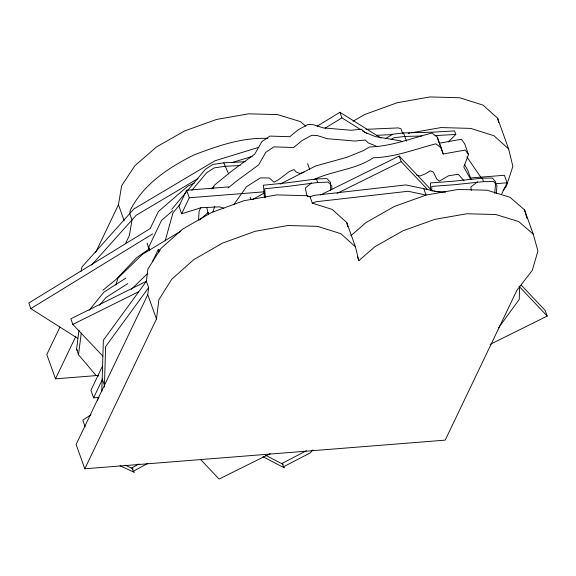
<?xml version="1.0" encoding="UTF-8"?>
<svg xmlns="http://www.w3.org/2000/svg" width="576" height="576" viewBox="0 0 576 576"><rect width="100%" height="100%" fill="white"/><g stroke="black" fill="none" stroke-linecap="round" stroke-linejoin="round"><path stroke-width="0.86" d="M330.437 190.447L330.581 182.419L326.894 178.589L316.454 178.963L286.373 182.909L263.412 185.227L264.492 197.726M331.776 189.504L331.841 185.94L328.154 182.102L317.714 182.484L287.633 186.43L264.672 188.748L265.442 197.676M101.794 391.486L103.363 340.207L146.376 281.304L147.91 269.086L160.79 248.587L182.779 229.025L211.55 212.472L244.058 200.678L276.876 194.882L306.526 195.71L310.054 196.819L313.87 195.401L405.9 184.918L442.375 192.715M104.393 387.058L105.631 346.55L148.651 287.64L146.376 281.304L70.834 318.809L72.842 324.41L102.874 356.177M519.617 286.15L519.214 299.448L498.694 327.679M494.69 193.421L495.742 182.03L492.458 178.07L482.328 178.157L452.923 181.26L430.524 182.93L430.589 190.706M496.26 193.392L496.987 185.508L493.704 181.548L483.574 181.634L454.162 184.738L431.77 186.408L431.806 190.728M350.798 235.793L366.156 222.451L394.387 206.453L426.132 195.062L458.114 189.461L487.058 190.217L509.983 197.258L524.542 209.851L533.239 234.151L537.934 251.014L532.274 270.403L516.859 290.34L445.205 440.136L84.816 468.792L76.118 444.499L147.766 294.703L148.651 287.64M84.816 468.792L156.463 318.996L158.875 299.722L171.756 279.223L193.745 259.661L222.516 243.108L255.031 231.314L287.849 225.518L317.498 226.346L340.848 233.698L355.435 246.802L358.826 260.669L374.854 246.744L403.092 230.746L434.83 219.362L466.812 213.761L495.756 214.517L518.681 221.551L533.239 234.151M98.518 376.042L95.962 375.35L78.509 354.708L76.565 349.272L78.984 330.192M78.509 354.708L81.259 333.036M95.602 252.518L118.454 204.739L121.637 185.782L134.82 165.794L156.643 146.822L184.882 130.824L216.619 119.434L248.609 113.832L277.546 114.588L300.478 121.63L305.77 126.209M81.036 271.31L82.001 266.918L133.877 208.958L215.042 160.74L258.818 147.319M165.154 240.905L172.987 212.782L179.842 204.638M115.913 284.954L117.878 278.23L142.603 254.21L180.85 231.113M213.012 188.806L214.078 185.472L232.474 170.467L254.743 154.109L261.929 141.552L269.993 136.094L289.843 136.714L298.066 129.874L307.865 124.51L313.193 124.697L323.33 127.894L350.935 130.255L361.476 129.218L364.392 132.106L375.487 136.62L400.702 140.839L402.156 141.782M212.868 212.126L214.74 206.28M280.087 184.126L315.619 165.989L347.018 157.27L363.492 150.552L369.504 146.959C391.09 146.477 411.451 138.269 432.043 133.013L437.285 137.182L439.358 143.201L461.39 139.248L464.666 143.813L468.526 154.606L463.795 166.968L470.693 179.381M59.976 327.01L46.807 354.535L55.505 378.835L98.489 375.415M55.505 378.835L75.859 336.269M125.395 243.792L129.42 235.382L132.019 219.917L129.744 213.574L130.334 210.082C143.503 184.198 168.329 167.774 193.579 155.117C217.231 146.016 242.143 137.275 267.833 138.406M102.089 366.948L90.907 390.334L93.6 397.85L98.964 397.426M152.798 260.942L158.213 249.617L159.862 250.164M223.848 208.267L219.586 206.863L201.218 207.706L181.656 213.754L178.963 206.237L186.61 190.253L228.629 186.912M93.6 397.85L102.082 380.11M181.656 213.754L189.295 197.77L186.61 190.253M97.459 400.104L98.618 397.678M501.343 194.774L507.074 182.786L504.382 175.27L470.412 177.977M200.902 207.713L199.181 210.859A671.27 347.731 -19.7 0 0 198.576 219.982M233.676 204.811L246.449 186.739L260.352 177.905L269.338 177.977L274.018 182.218L278.914 179.453L289.44 171.454L294.041 169.546L296.294 172.058L299.902 173.477L304.099 172.109M89.143 310.342L103.874 292.162L125.82 278.136M99.59 305.294L105.826 297.605L127.771 283.579M503.064 190.404L506.376 186.322L512.863 166.327L508.586 148.86L497.621 118.217L483.034 105.113L459.684 97.762L430.034 96.934L397.217 102.73L364.702 114.523L353.038 121.234M171.742 209.304L186.595 191.65M187.733 190.296L205.445 169.243L212.926 164.426L223.769 162.842L245.261 161.705M191.837 190.375L206.69 172.721L214.171 167.904L225.014 166.32L240.235 165.514M91.57 265.097L136.152 215.302L197.986 178.56M313.006 449.863L309.982 453.017L283.471 466.798L282.226 463.32L306.396 450.756M448.243 142.027L455.803 134.431L454.543 130.91L432.065 132.206L403.531 132.926L392.645 134.244L385.56 138.557M131.27 289.382L147.758 273.37M199.634 220.003L208.267 212.371M172.886 210.571L161.532 220.37L148.824 246.946L149.782 250.279M102.938 290.218L115.949 279.533L136.678 257.652L149.177 248.962M228.161 187.927L236.34 181.26L258.61 164.909L265.788 152.345L273.859 146.887L293.71 147.506L301.932 140.666L311.724 135.302L317.059 135.49L327.197 138.686L354.802 141.048L365.342 140.011L368.251 142.898L376.978 146.448M311.594 182.923L305.345 188.021L306.662 194.76L307.915 196.848M477.619 181.771L470.894 186.941L471.283 190.354M211.226 188.827L214.02 186.703M91.058 414.792L82.778 420.134L85.154 426.78M317.124 126.238L339.912 112.262L381.053 138.082M194.191 183.125L187.754 186.185L158.371 211.55L150.235 228.564L28.8 303.019L30.809 308.621L152.647 233.921M325.058 128.203L341.914 117.864L360.785 129.708M391.075 139.486L393.905 137.758L404.791 136.447L421.733 136.022M252.749 199.447L264.463 192.881M120.01 465.804L134.251 472.298L133.301 471.29L132.041 467.77L138.989 463.946M133.301 471.29L147.982 463.219M313.942 179.561C332.993 170.554 355.522 169.79 373.37 157.752C394.956 157.27 415.318 149.062 435.91 143.806L441.144 147.974L443.218 153.994L465.257 150.041L468.526 154.606M72.842 324.41L138.586 291.751M270.209 453.672L219.089 479.066L200.585 459.497M490.118 344.412L547.2 316.058L545.191 310.457L521.165 285.048M320.458 194.99L399.175 156.046L432.446 191.232M337.111 193.349L401.184 161.654L427.565 189.547M310.054 196.819L312.322 203.155L316.138 201.737L408.168 191.261L426.074 195.084L423.806 188.748M231.782 162.641L252.209 156.384M408.182 133.366L409.91 133.056M411.638 132.754L441 127.57L470.65 128.398L494.006 135.749L508.586 148.86M189.295 197.77L264.398 191.801M496.346 183.643L507.074 182.786M435.053 135.626L455.803 134.431M365.976 129.326L398.297 127.908L401.004 128.808L402.703 133.56M376.61 135.295L392.58 134.597M433.987 191.254L445.579 192.089M416.664 175.162L420.048 175.99L425.347 173.866L430.279 170.784L433.346 172.087L436.752 178.978L439.286 181.145L448.553 175.802L458.316 174.24L463.975 180.806M312.322 203.155L332.15 209.405L346.738 222.509L355.435 246.802M125.078 465.17L132.991 468.785L132.041 467.77M265.622 455.249L283.075 464.357L282.226 463.32M262.901 456.653L284.321 467.834L283.471 466.798M362.29 130.651L366.818 133.495M30.809 308.621L77.846 338.436M519.048 286.286L547.2 316.058M76.565 349.272L77.688 350.604M466.862 156.866L481.37 178.056M464.674 164.707L467.69 170.143L471.082 179.179M228.614 173.909L223.769 162.842M406.577 141.206L403.531 132.926M482.328 178.157L483.574 181.634M437.285 137.182L441.144 147.974M439.358 143.201L443.218 153.994M399.175 156.046L401.184 161.654M339.912 112.262L341.914 117.864M357.329 256.486L358.826 260.669M316.454 178.963L317.714 182.484M307.634 163.685L309.672 169.394M250.178 197.208L251.071 199.714M158.213 249.617L159.106 252.122M118.454 204.739L124.15 220.658M147.766 294.703L156.463 318.996M102.175 378.922L104.45 385.265M147.103 243.122L148.788 248.962M524.542 209.851L526.889 218.282M497.621 118.217L498.686 122.587M346.738 222.509L347.796 226.843M206.863 208.008L208.505 214.718"/></g></svg>
